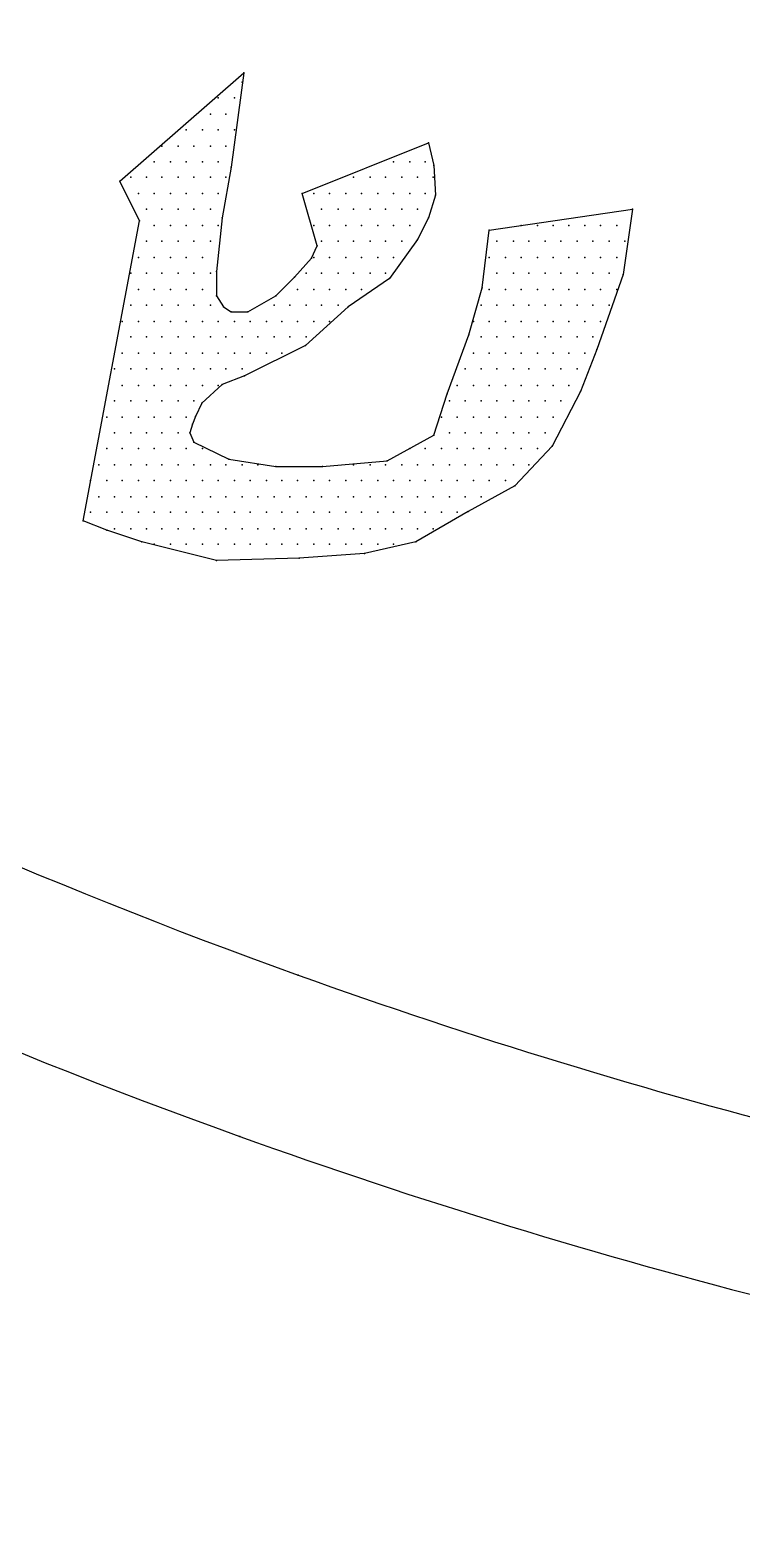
# Model space of a CAD drawing. Extents: x 204392 to 206166, y 706239 to 707835.
# Drawn here: x 204710.8 to 204720.45, y 707696.39 to 707716.73 of the extents above; entities that cross this region are included whole.
import ezdxf

# ---------------------------------------------------------------- set-up
doc = ezdxf.new("R2010")
doc.units = 0
doc.header["$LTSCALE"] = 7
doc.header["$MEASUREMENT"] = 0
doc.layers.add('FNCP001', color=2, linetype='Continuous')
doc.layers.add('KOTERET', color=1, linetype='Continuous')

# ---------------------------------------------------------------- blocks, each defined once
blk = doc.blocks.new('elips')
at = {"layer": 'KOTERET', "color": 1, "linetype": 'Continuous'}
for points in [[(183499.183, 676929.419, 0.06433), (183486.442, 676932.934, 0.055067), (183475.12, 676933.272, 0.081051), (183461.745, 676930.522, 0.05642), (183453.274, 676926.141, 0.170965), (183446.76, 676918.546, 0.076819), (183445.768, 676914.054, 0.118306), (183447.357, 676907.208, 0.129737), (183452.434, 676901.439, 0.070189), (183462.373, 676896.203, 0.047922), (183469.826, 676894.308, 0.049022), (183480.493, 676893.543, 0.072792), (183496.095, 676896.245, 0.1248), (183506.346, 676901.851, 0.103709), (183511.977, 676909.816, 0.036886), (183512.389, 676911.563, 0.106536), (183512.104, 676916.688, 0.106243), (183507.037, 676924.426, 0.106919), (183499.183, 676929.419)], [(183470.016, 676895.454, 0.049045), (183480.462, 676894.704, 0.072972), (183495.768, 676897.364, 0.125195), (183505.554, 676902.701, 0.103069), (183510.89, 676910.222, 0.035565), (183511.244, 676911.747, 0.105225), (183511.001, 676916.329, 0.105504), (183506.224, 676923.602, 0.107235), (183498.761, 676928.342, 0.064474), (183486.278, 676931.783, 0.055181), (183475.189, 676932.116, 0.081162), (183462.162, 676929.44, 0.05669), (183453.886, 676925.154, 0.171614), (183447.842, 676918.129, 0.076301), (183446.929, 676914.012, 0.117637), (183448.397, 676907.731, 0.130118), (183453.1, 676902.394, 0.070334), (183462.769, 676897.296, 0.047983), (183470.016, 676895.454)]]:
    blk.add_lwpolyline(points, format="xyb", dxfattribs=at)
at = {"layer": 'KOTERET', "color": 2, "linetype": 'Continuous'}
for points in [[(183461.56, 676902.674), (183462.4, 676903.408)], [(183462.4, 676903.408), (183462.315, 676902.769)], [(183462.389, 676903.345), (183462.389, 676903.345)], [(183462.225, 676903.239), (183462.225, 676903.239)], [(183462.336, 676903.239), (183462.336, 676903.239)], [(183462.173, 676903.128), (183462.173, 676903.128)], [(183462.278, 676903.128), (183462.278, 676903.128)], [(183462.009, 676903.023), (183462.009, 676903.023)], [(183462.12, 676903.023), (183462.12, 676903.023)], [(183462.225, 676903.023), (183462.225, 676903.023)], [(183462.336, 676903.023), (183462.336, 676903.023)], [(183461.845, 676902.912), (183461.845, 676902.912)], [(183461.956, 676902.912), (183461.956, 676902.912)], [(183462.062, 676902.912), (183462.062, 676902.912)], [(183462.173, 676902.912), (183462.173, 676902.912)], [(183462.278, 676902.912), (183462.278, 676902.912)], [(183462.795, 676902.59), (183463.651, 676902.933)], [(183463.651, 676902.933), (183463.688, 676902.78)], [(183461.793, 676902.806), (183461.793, 676902.806)], [(183461.903, 676902.806), (183461.903, 676902.806)], [(183462.009, 676902.806), (183462.009, 676902.806)], [(183462.12, 676902.806), (183462.12, 676902.806)], [(183462.225, 676902.806), (183462.225, 676902.806)], [(183463.413, 676902.806), (183463.413, 676902.806)], [(183463.524, 676902.806), (183463.524, 676902.806)], [(183463.629, 676902.806), (183463.629, 676902.806)], [(183461.634, 676902.701), (183461.634, 676902.701)], [(183461.74, 676902.701), (183461.74, 676902.701)], [(183461.845, 676902.701), (183461.845, 676902.701)], [(183461.956, 676902.701), (183461.956, 676902.701)], [(183462.062, 676902.701), (183462.062, 676902.701)], [(183462.173, 676902.701), (183462.173, 676902.701)], [(183462.315, 676902.769), (183462.252, 676902.426)], [(183462.278, 676902.701), (183462.278, 676902.701)], [(183463.144, 676902.701), (183463.144, 676902.701)], [(183463.255, 676902.701), (183463.255, 676902.701)], [(183463.36, 676902.701), (183463.36, 676902.701)], [(183463.471, 676902.701), (183463.471, 676902.701)], [(183463.577, 676902.701), (183463.577, 676902.701)], [(183463.682, 676902.701), (183463.682, 676902.701)], [(183463.688, 676902.78), (183463.698, 676902.579)], [(183461.692, 676902.405), (183461.56, 676902.674)], [(183461.687, 676902.59), (183461.687, 676902.59)], [(183461.793, 676902.59), (183461.793, 676902.59)], [(183461.903, 676902.59), (183461.903, 676902.59)], [(183462.009, 676902.59), (183462.009, 676902.59)], [(183462.12, 676902.59), (183462.12, 676902.59)], [(183462.225, 676902.59), (183462.225, 676902.59)], [(183462.896, 676902.236), (183462.795, 676902.59)], [(183462.875, 676902.59), (183462.875, 676902.59)], [(183462.98, 676902.59), (183462.98, 676902.59)], [(183463.091, 676902.59), (183463.091, 676902.59)], [(183463.197, 676902.59), (183463.197, 676902.59)], [(183463.307, 676902.59), (183463.307, 676902.59)], [(183463.413, 676902.59), (183463.413, 676902.59)], [(183463.524, 676902.59), (183463.524, 676902.59)], [(183463.629, 676902.59), (183463.629, 676902.59)], [(183461.74, 676902.484), (183461.74, 676902.484)], [(183461.845, 676902.484), (183461.845, 676902.484)], [(183461.956, 676902.484), (183461.956, 676902.484)], [(183462.062, 676902.484), (183462.062, 676902.484)], [(183462.173, 676902.484), (183462.173, 676902.484)], [(183462.927, 676902.484), (183462.927, 676902.484)], [(183463.038, 676902.484), (183463.038, 676902.484)], [(183463.144, 676902.484), (183463.144, 676902.484)], [(183463.255, 676902.484), (183463.255, 676902.484)], [(183463.36, 676902.484), (183463.36, 676902.484)], [(183463.471, 676902.484), (183463.471, 676902.484)], [(183463.577, 676902.484), (183463.577, 676902.484)], [(183463.698, 676902.579), (183463.651, 676902.426)], [(183464.062, 676902.342), (183465.033, 676902.484)], [(183465.033, 676902.484), (183464.97, 676902.041)], [(183461.312, 676900.373), (183461.692, 676902.405)], [(183462.252, 676902.426), (183462.215, 676902.062)], [(183463.651, 676902.426), (183463.577, 676902.278)], [(183461.793, 676902.373), (183461.793, 676902.373)], [(183461.903, 676902.373), (183461.903, 676902.373)], [(183462.009, 676902.373), (183462.009, 676902.373)], [(183462.12, 676902.373), (183462.12, 676902.373)], [(183462.225, 676902.373), (183462.225, 676902.373)], [(183462.875, 676902.373), (183462.875, 676902.373)], [(183462.98, 676902.373), (183462.98, 676902.373)], [(183463.091, 676902.373), (183463.091, 676902.373)], [(183463.197, 676902.373), (183463.197, 676902.373)], [(183463.307, 676902.373), (183463.307, 676902.373)], [(183463.577, 676902.278), (183463.387, 676902.014)], [(183463.413, 676902.373), (183463.413, 676902.373)], [(183463.524, 676902.373), (183463.524, 676902.373)], [(183464.015, 676901.951), (183464.062, 676902.342)], [(183464.279, 676902.373), (183464.279, 676902.373)], [(183464.39, 676902.373), (183464.39, 676902.373)], [(183464.495, 676902.373), (183464.495, 676902.373)], [(183464.601, 676902.373), (183464.601, 676902.373)], [(183464.711, 676902.373), (183464.711, 676902.373)], [(183464.817, 676902.373), (183464.817, 676902.373)], [(183464.928, 676902.373), (183464.928, 676902.373)], [(183461.74, 676902.268), (183461.74, 676902.268)], [(183461.845, 676902.268), (183461.845, 676902.268)], [(183461.956, 676902.268), (183461.956, 676902.268)], [(183462.062, 676902.268), (183462.062, 676902.268)], [(183462.173, 676902.268), (183462.173, 676902.268)], [(183462.859, 676902.152), (183462.896, 676902.236)], [(183462.927, 676902.268), (183462.927, 676902.268)], [(183463.038, 676902.268), (183463.038, 676902.268)], [(183463.144, 676902.268), (183463.144, 676902.268)], [(183463.255, 676902.268), (183463.255, 676902.268)], [(183463.36, 676902.268), (183463.36, 676902.268)], [(183463.471, 676902.268), (183463.471, 676902.268)], [(183464.115, 676902.268), (183464.115, 676902.268)], [(183464.226, 676902.268), (183464.226, 676902.268)], [(183464.331, 676902.268), (183464.331, 676902.268)], [(183464.442, 676902.268), (183464.442, 676902.268)], [(183464.548, 676902.268), (183464.548, 676902.268)], [(183464.659, 676902.268), (183464.659, 676902.268)], [(183464.764, 676902.268), (183464.764, 676902.268)], [(183464.875, 676902.268), (183464.875, 676902.268)], [(183464.981, 676902.268), (183464.981, 676902.268)], [(183461.687, 676902.157), (183461.687, 676902.157)], [(183461.793, 676902.157), (183461.793, 676902.157)], [(183461.903, 676902.157), (183461.903, 676902.157)], [(183462.009, 676902.157), (183462.009, 676902.157)], [(183462.12, 676902.157), (183462.12, 676902.157)], [(183462.743, 676902.025), (183462.859, 676902.152)], [(183462.875, 676902.157), (183462.875, 676902.157)], [(183462.98, 676902.157), (183462.98, 676902.157)], [(183463.091, 676902.157), (183463.091, 676902.157)], [(183463.197, 676902.157), (183463.197, 676902.157)], [(183463.307, 676902.157), (183463.307, 676902.157)], [(183463.413, 676902.157), (183463.413, 676902.157)], [(183464.062, 676902.157), (183464.062, 676902.157)], [(183464.173, 676902.157), (183464.173, 676902.157)], [(183464.279, 676902.157), (183464.279, 676902.157)], [(183464.39, 676902.157), (183464.39, 676902.157)], [(183464.495, 676902.157), (183464.495, 676902.157)], [(183464.601, 676902.157), (183464.601, 676902.157)], [(183464.711, 676902.157), (183464.711, 676902.157)], [(183464.817, 676902.157), (183464.817, 676902.157)], [(183464.928, 676902.157), (183464.928, 676902.157)], [(183461.634, 676902.051), (183461.634, 676902.051)], [(183461.74, 676902.051), (183461.74, 676902.051)], [(183461.845, 676902.051), (183461.845, 676902.051)], [(183461.956, 676902.051), (183461.956, 676902.051)], [(183462.062, 676902.051), (183462.062, 676902.051)], [(183462.173, 676902.051), (183462.173, 676902.051)], [(183462.215, 676902.062), (183462.215, 676901.898)], [(183462.616, 676901.898), (183462.743, 676902.025)], [(183462.822, 676902.051), (183462.822, 676902.051)], [(183462.927, 676902.051), (183462.927, 676902.051)], [(183463.038, 676902.051), (183463.038, 676902.051)], [(183463.387, 676902.014), (183463.107, 676901.824)], [(183463.144, 676902.051), (183463.144, 676902.051)], [(183463.255, 676902.051), (183463.255, 676902.051)], [(183463.36, 676902.051), (183463.36, 676902.051)], [(183464.115, 676902.051), (183464.115, 676902.051)], [(183464.226, 676902.051), (183464.226, 676902.051)], [(183464.331, 676902.051), (183464.331, 676902.051)], [(183464.442, 676902.051), (183464.442, 676902.051)], [(183464.548, 676902.051), (183464.548, 676902.051)], [(183464.659, 676902.051), (183464.659, 676902.051)], [(183464.764, 676902.051), (183464.764, 676902.051)], [(183464.97, 676902.041), (183464.791, 676901.534)], [(183464.875, 676902.051), (183464.875, 676902.051)], [(183461.687, 676901.941), (183461.687, 676901.941)], [(183461.793, 676901.941), (183461.793, 676901.941)], [(183461.903, 676901.941), (183461.903, 676901.941)], [(183462.009, 676901.941), (183462.009, 676901.941)], [(183462.12, 676901.941), (183462.12, 676901.941)], [(183462.215, 676901.898), (183462.262, 676901.824)], [(183462.426, 676901.788), (183462.616, 676901.898)], [(183462.764, 676901.941), (183462.764, 676901.941)], [(183462.875, 676901.941), (183462.875, 676901.941)], [(183462.98, 676901.941), (183462.98, 676901.941)], [(183463.091, 676901.941), (183463.091, 676901.941)], [(183463.197, 676901.941), (183463.197, 676901.941)], [(183463.925, 676901.634), (183464.015, 676901.951)], [(183464.062, 676901.941), (183464.062, 676901.941)], [(183464.173, 676901.941), (183464.173, 676901.941)], [(183464.279, 676901.941), (183464.279, 676901.941)], [(183464.39, 676901.941), (183464.39, 676901.941)], [(183464.495, 676901.941), (183464.495, 676901.941)], [(183464.601, 676901.941), (183464.601, 676901.941)], [(183464.711, 676901.941), (183464.711, 676901.941)], [(183464.817, 676901.941), (183464.817, 676901.941)], [(183464.928, 676901.941), (183464.928, 676901.941)], [(183461.634, 676901.835), (183461.634, 676901.835)], [(183461.74, 676901.835), (183461.74, 676901.835)], [(183461.845, 676901.835), (183461.845, 676901.835)], [(183461.956, 676901.835), (183461.956, 676901.835)], [(183462.062, 676901.835), (183462.062, 676901.835)], [(183462.173, 676901.835), (183462.173, 676901.835)], [(183462.262, 676901.824), (183462.315, 676901.788)], [(183462.315, 676901.788), (183462.426, 676901.788)], [(183462.605, 676901.835), (183462.605, 676901.835)], [(183462.711, 676901.835), (183462.711, 676901.835)], [(183463.107, 676901.824), (183462.817, 676901.561)], [(183462.822, 676901.835), (183462.822, 676901.835)], [(183462.927, 676901.835), (183462.927, 676901.835)], [(183463.038, 676901.835), (183463.038, 676901.835)], [(183464.009, 676901.835), (183464.009, 676901.835)], [(183464.115, 676901.835), (183464.115, 676901.835)], [(183464.226, 676901.835), (183464.226, 676901.835)], [(183464.331, 676901.835), (183464.331, 676901.835)], [(183464.442, 676901.835), (183464.442, 676901.835)], [(183464.548, 676901.835), (183464.548, 676901.835)], [(183464.659, 676901.835), (183464.659, 676901.835)], [(183464.764, 676901.835), (183464.764, 676901.835)], [(183464.875, 676901.835), (183464.875, 676901.835)], [(183461.576, 676901.724), (183461.576, 676901.724)], [(183461.687, 676901.724), (183461.687, 676901.724)], [(183461.793, 676901.724), (183461.793, 676901.724)], [(183461.903, 676901.724), (183461.903, 676901.724)], [(183462.009, 676901.724), (183462.009, 676901.724)], [(183462.12, 676901.724), (183462.12, 676901.724)], [(183462.225, 676901.724), (183462.225, 676901.724)], [(183462.336, 676901.724), (183462.336, 676901.724)], [(183462.442, 676901.724), (183462.442, 676901.724)], [(183462.553, 676901.724), (183462.553, 676901.724)], [(183462.658, 676901.724), (183462.658, 676901.724)], [(183462.764, 676901.724), (183462.764, 676901.724)], [(183462.875, 676901.724), (183462.875, 676901.724)], [(183462.98, 676901.724), (183462.98, 676901.724)], [(183463.957, 676901.724), (183463.957, 676901.724)], [(183464.062, 676901.724), (183464.062, 676901.724)], [(183464.173, 676901.724), (183464.173, 676901.724)], [(183464.279, 676901.724), (183464.279, 676901.724)], [(183464.39, 676901.724), (183464.39, 676901.724)], [(183464.495, 676901.724), (183464.495, 676901.724)], [(183464.601, 676901.724), (183464.601, 676901.724)], [(183464.711, 676901.724), (183464.711, 676901.724)], [(183464.817, 676901.724), (183464.817, 676901.724)], [(183461.634, 676901.619), (183461.634, 676901.619)], [(183461.74, 676901.619), (183461.74, 676901.619)], [(183461.845, 676901.619), (183461.845, 676901.619)], [(183461.956, 676901.619), (183461.956, 676901.619)], [(183462.062, 676901.619), (183462.062, 676901.619)], [(183462.173, 676901.619), (183462.173, 676901.619)], [(183462.278, 676901.619), (183462.278, 676901.619)], [(183462.389, 676901.619), (183462.389, 676901.619)], [(183462.495, 676901.619), (183462.495, 676901.619)], [(183462.605, 676901.619), (183462.605, 676901.619)], [(183462.711, 676901.619), (183462.711, 676901.619)], [(183462.822, 676901.619), (183462.822, 676901.619)], [(183463.777, 676901.233), (183463.925, 676901.634)], [(183464.009, 676901.619), (183464.009, 676901.619)], [(183464.115, 676901.619), (183464.115, 676901.619)], [(183464.226, 676901.619), (183464.226, 676901.619)], [(183464.331, 676901.619), (183464.331, 676901.619)], [(183464.442, 676901.619), (183464.442, 676901.619)], [(183464.548, 676901.619), (183464.548, 676901.619)], [(183464.659, 676901.619), (183464.659, 676901.619)], [(183464.764, 676901.619), (183464.764, 676901.619)], [(183461.576, 676901.508), (183461.576, 676901.508)], [(183461.687, 676901.508), (183461.687, 676901.508)], [(183461.793, 676901.508), (183461.793, 676901.508)], [(183461.903, 676901.508), (183461.903, 676901.508)], [(183462.009, 676901.508), (183462.009, 676901.508)], [(183462.12, 676901.508), (183462.12, 676901.508)], [(183462.225, 676901.508), (183462.225, 676901.508)], [(183462.336, 676901.508), (183462.336, 676901.508)], [(183462.817, 676901.561), (183462.405, 676901.355)], [(183462.442, 676901.508), (183462.442, 676901.508)], [(183462.553, 676901.508), (183462.553, 676901.508)], [(183462.658, 676901.508), (183462.658, 676901.508)], [(183463.957, 676901.508), (183463.957, 676901.508)], [(183464.062, 676901.508), (183464.062, 676901.508)], [(183464.173, 676901.508), (183464.173, 676901.508)], [(183464.279, 676901.508), (183464.279, 676901.508)], [(183464.39, 676901.508), (183464.39, 676901.508)], [(183464.495, 676901.508), (183464.495, 676901.508)], [(183464.601, 676901.508), (183464.601, 676901.508)], [(183464.791, 676901.534), (183464.68, 676901.249)], [(183464.711, 676901.508), (183464.711, 676901.508)], [(183461.523, 676901.402), (183461.523, 676901.402)], [(183461.634, 676901.402), (183461.634, 676901.402)], [(183461.74, 676901.402), (183461.74, 676901.402)], [(183461.845, 676901.402), (183461.845, 676901.402)], [(183461.956, 676901.402), (183461.956, 676901.402)], [(183462.062, 676901.402), (183462.062, 676901.402)], [(183462.173, 676901.402), (183462.173, 676901.402)], [(183462.278, 676901.402), (183462.278, 676901.402)], [(183462.389, 676901.402), (183462.389, 676901.402)], [(183463.899, 676901.402), (183463.899, 676901.402)], [(183464.009, 676901.402), (183464.009, 676901.402)], [(183464.115, 676901.402), (183464.115, 676901.402)], [(183464.226, 676901.402), (183464.226, 676901.402)], [(183464.331, 676901.402), (183464.331, 676901.402)], [(183464.442, 676901.402), (183464.442, 676901.402)], [(183464.548, 676901.402), (183464.548, 676901.402)], [(183464.659, 676901.402), (183464.659, 676901.402)], [(183461.576, 676901.291), (183461.576, 676901.291)], [(183461.687, 676901.291), (183461.687, 676901.291)], [(183461.793, 676901.291), (183461.793, 676901.291)], [(183461.903, 676901.291), (183461.903, 676901.291)], [(183462.009, 676901.291), (183462.009, 676901.291)], [(183462.252, 676901.297), (183462.115, 676901.17)], [(183462.12, 676901.291), (183462.12, 676901.291)], [(183462.225, 676901.291), (183462.225, 676901.291)], [(183462.405, 676901.355), (183462.252, 676901.297)], [(183463.846, 676901.291), (183463.846, 676901.291)], [(183463.957, 676901.291), (183463.957, 676901.291)], [(183464.062, 676901.291), (183464.062, 676901.291)], [(183464.173, 676901.291), (183464.173, 676901.291)], [(183464.279, 676901.291), (183464.279, 676901.291)], [(183464.39, 676901.291), (183464.39, 676901.291)], [(183464.495, 676901.291), (183464.495, 676901.291)], [(183464.601, 676901.291), (183464.601, 676901.291)], [(183461.523, 676901.186), (183461.523, 676901.186)], [(183461.634, 676901.186), (183461.634, 676901.186)], [(183461.74, 676901.186), (183461.74, 676901.186)], [(183461.845, 676901.186), (183461.845, 676901.186)], [(183461.956, 676901.186), (183461.956, 676901.186)], [(183462.062, 676901.186), (183462.062, 676901.186)], [(183462.115, 676901.17), (183462.072, 676901.08)], [(183463.688, 676900.954), (183463.777, 676901.233)], [(183463.793, 676901.186), (183463.793, 676901.186)], [(183463.899, 676901.186), (183463.899, 676901.186)], [(183464.009, 676901.186), (183464.009, 676901.186)], [(183464.115, 676901.186), (183464.115, 676901.186)], [(183464.226, 676901.186), (183464.226, 676901.186)], [(183464.331, 676901.186), (183464.331, 676901.186)], [(183464.442, 676901.186), (183464.442, 676901.186)], [(183464.68, 676901.249), (183464.49, 676900.88)], [(183464.548, 676901.186), (183464.548, 676901.186)], [(183461.471, 676901.075), (183461.471, 676901.075)], [(183461.576, 676901.075), (183461.576, 676901.075)], [(183461.687, 676901.075), (183461.687, 676901.075)], [(183461.793, 676901.075), (183461.793, 676901.075)], [(183461.903, 676901.075), (183461.903, 676901.075)], [(183462.009, 676901.075), (183462.009, 676901.075)], [(183462.072, 676901.08), (183462.051, 676901.027)], [(183463.74, 676901.075), (183463.74, 676901.075)], [(183463.846, 676901.075), (183463.846, 676901.075)], [(183463.957, 676901.075), (183463.957, 676901.075)], [(183464.062, 676901.075), (183464.062, 676901.075)], [(183464.173, 676901.075), (183464.173, 676901.075)], [(183464.279, 676901.075), (183464.279, 676901.075)], [(183464.39, 676901.075), (183464.39, 676901.075)], [(183464.495, 676901.075), (183464.495, 676901.075)], [(183461.523, 676900.969), (183461.523, 676900.969)], [(183461.634, 676900.969), (183461.634, 676900.969)], [(183461.74, 676900.969), (183461.74, 676900.969)], [(183461.845, 676900.969), (183461.845, 676900.969)], [(183461.956, 676900.969), (183461.956, 676900.969)], [(183462.051, 676901.027), (183462.035, 676900.969)], [(183462.035, 676900.969), (183462.062, 676900.906)], [(183463.793, 676900.969), (183463.793, 676900.969)], [(183463.899, 676900.969), (183463.899, 676900.969)], [(183464.009, 676900.969), (183464.009, 676900.969)], [(183464.115, 676900.969), (183464.115, 676900.969)], [(183464.226, 676900.969), (183464.226, 676900.969)], [(183464.331, 676900.969), (183464.331, 676900.969)], [(183464.442, 676900.969), (183464.442, 676900.969)], [(183461.471, 676900.864), (183461.471, 676900.864)], [(183461.576, 676900.864), (183461.576, 676900.864)], [(183461.687, 676900.864), (183461.687, 676900.864)], [(183461.793, 676900.864), (183461.793, 676900.864)], [(183461.903, 676900.864), (183461.903, 676900.864)], [(183462.009, 676900.864), (183462.009, 676900.864)], [(183462.062, 676900.906), (183462.299, 676900.79)], [(183462.12, 676900.864), (183462.12, 676900.864)], [(183463.371, 676900.779), (183463.688, 676900.954)], [(183463.524, 676900.864), (183463.524, 676900.864)], [(183463.629, 676900.864), (183463.629, 676900.864)], [(183463.74, 676900.864), (183463.74, 676900.864)], [(183463.846, 676900.864), (183463.846, 676900.864)], [(183463.957, 676900.864), (183463.957, 676900.864)], [(183464.062, 676900.864), (183464.062, 676900.864)], [(183464.173, 676900.864), (183464.173, 676900.864)], [(183464.49, 676900.88), (183464.236, 676900.61)], [(183464.279, 676900.864), (183464.279, 676900.864)], [(183464.39, 676900.864), (183464.39, 676900.864)], [(183461.418, 676900.753), (183461.418, 676900.753)], [(183461.523, 676900.753), (183461.523, 676900.753)], [(183461.634, 676900.753), (183461.634, 676900.753)], [(183461.74, 676900.753), (183461.74, 676900.753)], [(183461.845, 676900.753), (183461.845, 676900.753)], [(183461.956, 676900.753), (183461.956, 676900.753)], [(183462.062, 676900.753), (183462.062, 676900.753)], [(183462.173, 676900.753), (183462.173, 676900.753)], [(183462.278, 676900.753), (183462.278, 676900.753)], [(183462.299, 676900.79), (183462.616, 676900.742)], [(183462.389, 676900.753), (183462.389, 676900.753)], [(183462.495, 676900.753), (183462.495, 676900.753)], [(183462.933, 676900.742), (183463.371, 676900.779)], [(183463.144, 676900.753), (183463.144, 676900.753)], [(183463.255, 676900.753), (183463.255, 676900.753)], [(183463.36, 676900.753), (183463.36, 676900.753)], [(183463.471, 676900.753), (183463.471, 676900.753)], [(183463.577, 676900.753), (183463.577, 676900.753)], [(183463.682, 676900.753), (183463.682, 676900.753)], [(183463.793, 676900.753), (183463.793, 676900.753)], [(183463.899, 676900.753), (183463.899, 676900.753)], [(183464.009, 676900.753), (183464.009, 676900.753)], [(183464.115, 676900.753), (183464.115, 676900.753)], [(183464.226, 676900.753), (183464.226, 676900.753)], [(183464.331, 676900.753), (183464.331, 676900.753)], [(183462.616, 676900.742), (183462.933, 676900.742)], [(183461.36, 676900.647), (183461.36, 676900.647)], [(183461.471, 676900.647), (183461.471, 676900.647)], [(183461.576, 676900.647), (183461.576, 676900.647)], [(183461.687, 676900.647), (183461.687, 676900.647)], [(183461.793, 676900.647), (183461.793, 676900.647)], [(183461.903, 676900.647), (183461.903, 676900.647)], [(183462.009, 676900.647), (183462.009, 676900.647)], [(183462.12, 676900.647), (183462.12, 676900.647)], [(183462.225, 676900.647), (183462.225, 676900.647)], [(183462.336, 676900.647), (183462.336, 676900.647)], [(183462.442, 676900.647), (183462.442, 676900.647)], [(183462.553, 676900.647), (183462.553, 676900.647)], [(183462.658, 676900.647), (183462.658, 676900.647)], [(183462.764, 676900.647), (183462.764, 676900.647)], [(183462.875, 676900.647), (183462.875, 676900.647)], [(183462.98, 676900.647), (183462.98, 676900.647)], [(183463.091, 676900.647), (183463.091, 676900.647)], [(183463.197, 676900.647), (183463.197, 676900.647)], [(183463.307, 676900.647), (183463.307, 676900.647)], [(183463.413, 676900.647), (183463.413, 676900.647)], [(183463.524, 676900.647), (183463.524, 676900.647)], [(183463.629, 676900.647), (183463.629, 676900.647)], [(183463.74, 676900.647), (183463.74, 676900.647)], [(183463.846, 676900.647), (183463.846, 676900.647)], [(183464.236, 676900.61), (183463.92, 676900.436)], [(183463.957, 676900.647), (183463.957, 676900.647)], [(183464.062, 676900.647), (183464.062, 676900.647)], [(183464.173, 676900.647), (183464.173, 676900.647)], [(183461.418, 676900.537), (183461.418, 676900.537)], [(183461.523, 676900.537), (183461.523, 676900.537)], [(183461.634, 676900.537), (183461.634, 676900.537)], [(183461.74, 676900.537), (183461.74, 676900.537)], [(183461.845, 676900.537), (183461.845, 676900.537)], [(183461.956, 676900.537), (183461.956, 676900.537)], [(183462.062, 676900.537), (183462.062, 676900.537)], [(183462.173, 676900.537), (183462.173, 676900.537)], [(183462.278, 676900.537), (183462.278, 676900.537)], [(183462.389, 676900.537), (183462.389, 676900.537)], [(183462.495, 676900.537), (183462.495, 676900.537)], [(183462.605, 676900.537), (183462.605, 676900.537)], [(183462.711, 676900.537), (183462.711, 676900.537)], [(183462.822, 676900.537), (183462.822, 676900.537)], [(183462.927, 676900.537), (183462.927, 676900.537)], [(183463.038, 676900.537), (183463.038, 676900.537)], [(183463.144, 676900.537), (183463.144, 676900.537)], [(183463.255, 676900.537), (183463.255, 676900.537)], [(183463.36, 676900.537), (183463.36, 676900.537)], [(183463.471, 676900.537), (183463.471, 676900.537)], [(183463.577, 676900.537), (183463.577, 676900.537)], [(183463.682, 676900.537), (183463.682, 676900.537)], [(183463.793, 676900.537), (183463.793, 676900.537)], [(183463.899, 676900.537), (183463.899, 676900.537)], [(183464.009, 676900.537), (183464.009, 676900.537)], [(183461.471, 676900.31), (183461.312, 676900.373)], [(183461.36, 676900.431), (183461.36, 676900.431)], [(183461.471, 676900.431), (183461.471, 676900.431)], [(183461.576, 676900.431), (183461.576, 676900.431)], [(183461.687, 676900.431), (183461.687, 676900.431)], [(183461.793, 676900.431), (183461.793, 676900.431)], [(183461.903, 676900.431), (183461.903, 676900.431)], [(183462.009, 676900.431), (183462.009, 676900.431)], [(183462.12, 676900.431), (183462.12, 676900.431)], [(183462.225, 676900.431), (183462.225, 676900.431)], [(183462.336, 676900.431), (183462.336, 676900.431)], [(183462.442, 676900.431), (183462.442, 676900.431)], [(183462.553, 676900.431), (183462.553, 676900.431)], [(183462.658, 676900.431), (183462.658, 676900.431)], [(183462.764, 676900.431), (183462.764, 676900.431)], [(183462.875, 676900.431), (183462.875, 676900.431)], [(183462.98, 676900.431), (183462.98, 676900.431)], [(183463.091, 676900.431), (183463.091, 676900.431)], [(183463.197, 676900.431), (183463.197, 676900.431)], [(183463.307, 676900.431), (183463.307, 676900.431)], [(183463.413, 676900.431), (183463.413, 676900.431)], [(183463.524, 676900.431), (183463.524, 676900.431)], [(183463.92, 676900.436), (183463.566, 676900.23)], [(183463.629, 676900.431), (183463.629, 676900.431)], [(183463.74, 676900.431), (183463.74, 676900.431)], [(183463.846, 676900.431), (183463.846, 676900.431)], [(183461.708, 676900.23), (183461.471, 676900.31)], [(183461.523, 676900.32), (183461.523, 676900.32)], [(183461.634, 676900.32), (183461.634, 676900.32)], [(183461.74, 676900.32), (183461.74, 676900.32)], [(183461.845, 676900.32), (183461.845, 676900.32)], [(183461.956, 676900.32), (183461.956, 676900.32)], [(183462.062, 676900.32), (183462.062, 676900.32)], [(183462.173, 676900.32), (183462.173, 676900.32)], [(183462.278, 676900.32), (183462.278, 676900.32)], [(183462.389, 676900.32), (183462.389, 676900.32)], [(183462.495, 676900.32), (183462.495, 676900.32)], [(183462.605, 676900.32), (183462.605, 676900.32)], [(183462.711, 676900.32), (183462.711, 676900.32)], [(183462.822, 676900.32), (183462.822, 676900.32)], [(183462.927, 676900.32), (183462.927, 676900.32)], [(183463.038, 676900.32), (183463.038, 676900.32)], [(183463.144, 676900.32), (183463.144, 676900.32)], [(183463.255, 676900.32), (183463.255, 676900.32)], [(183463.36, 676900.32), (183463.36, 676900.32)], [(183463.471, 676900.32), (183463.471, 676900.32)], [(183463.577, 676900.32), (183463.577, 676900.32)], [(183463.682, 676900.32), (183463.682, 676900.32)], [(183462.215, 676900.104), (183461.708, 676900.23)], [(183461.793, 676900.215), (183461.793, 676900.215)], [(183461.903, 676900.215), (183461.903, 676900.215)], [(183462.009, 676900.215), (183462.009, 676900.215)], [(183462.12, 676900.215), (183462.12, 676900.215)], [(183462.225, 676900.215), (183462.225, 676900.215)], [(183462.336, 676900.215), (183462.336, 676900.215)], [(183462.442, 676900.215), (183462.442, 676900.215)], [(183462.553, 676900.215), (183462.553, 676900.215)], [(183462.658, 676900.215), (183462.658, 676900.215)], [(183462.764, 676900.215), (183462.764, 676900.215)], [(183463.218, 676900.151), (183462.774, 676900.12)], [(183462.875, 676900.215), (183462.875, 676900.215)], [(183462.98, 676900.215), (183462.98, 676900.215)], [(183463.091, 676900.215), (183463.091, 676900.215)], [(183463.197, 676900.215), (183463.197, 676900.215)], [(183463.566, 676900.23), (183463.218, 676900.151)], [(183463.307, 676900.215), (183463.307, 676900.215)], [(183463.413, 676900.215), (183463.413, 676900.215)], [(183462.774, 676900.12), (183462.215, 676900.104)]]:
    blk.add_lwpolyline(points, dxfattribs=at)
at = {"layer": 'KOTERET', "color": 1}
for p in [(183462.4, 676903.408), (183462.4, 676903.408), (183462.389, 676903.345), (183462.389, 676903.345), (183462.225, 676903.239), (183462.225, 676903.239), (183462.336, 676903.239), (183462.336, 676903.239), (183462.173, 676903.128), (183462.173, 676903.128), (183462.278, 676903.128), (183462.278, 676903.128), (183462.009, 676903.023), (183462.009, 676903.023), (183462.12, 676903.023), (183462.12, 676903.023), (183462.225, 676903.023), (183462.225, 676903.023), (183462.336, 676903.023), (183462.336, 676903.023), (183461.845, 676902.912), (183461.845, 676902.912), (183461.956, 676902.912), (183461.956, 676902.912), (183462.062, 676902.912), (183462.062, 676902.912), (183462.173, 676902.912), (183462.173, 676902.912), (183462.278, 676902.912), (183462.278, 676902.912), (183463.651, 676902.933), (183463.651, 676902.933), (183461.793, 676902.806), (183461.793, 676902.806), (183461.903, 676902.806), (183461.903, 676902.806), (183462.009, 676902.806), (183462.009, 676902.806), (183462.12, 676902.806), (183462.12, 676902.806), (183462.225, 676902.806), (183462.225, 676902.806), (183463.413, 676902.806), (183463.413, 676902.806), (183463.524, 676902.806), (183463.524, 676902.806), (183463.629, 676902.806), (183463.629, 676902.806), (183461.634, 676902.701), (183461.634, 676902.701), (183461.74, 676902.701), (183461.74, 676902.701), (183461.845, 676902.701), (183461.845, 676902.701), (183461.956, 676902.701), (183461.956, 676902.701), (183462.062, 676902.701), (183462.062, 676902.701), (183462.173, 676902.701), (183462.173, 676902.701), (183462.278, 676902.701), (183462.278, 676902.701), (183462.315, 676902.769), (183462.315, 676902.769), (183463.144, 676902.701), (183463.144, 676902.701), (183463.255, 676902.701), (183463.255, 676902.701), (183463.36, 676902.701), (183463.36, 676902.701), (183463.471, 676902.701), (183463.471, 676902.701), (183463.577, 676902.701), (183463.577, 676902.701), (183463.682, 676902.701), (183463.682, 676902.701), (183463.688, 676902.78), (183463.688, 676902.78), (183461.56, 676902.674), (183461.56, 676902.674), (183461.687, 676902.59), (183461.687, 676902.59), (183461.793, 676902.59), (183461.793, 676902.59), (183461.903, 676902.59), (183461.903, 676902.59), (183462.009, 676902.59), (183462.009, 676902.59), (183462.12, 676902.59), (183462.12, 676902.59), (183462.225, 676902.59), (183462.225, 676902.59), (183462.795, 676902.59), (183462.795, 676902.59), (183462.875, 676902.59), (183462.875, 676902.59), (183462.98, 676902.59), (183462.98, 676902.59), (183463.091, 676902.59), (183463.091, 676902.59), (183463.197, 676902.59), (183463.197, 676902.59), (183463.307, 676902.59), (183463.307, 676902.59), (183463.413, 676902.59), (183463.413, 676902.59), (183463.524, 676902.59), (183463.524, 676902.59), (183463.629, 676902.59), (183463.629, 676902.59), (183461.74, 676902.484), (183461.74, 676902.484), (183461.845, 676902.484), (183461.845, 676902.484), (183461.956, 676902.484), (183461.956, 676902.484), (183462.062, 676902.484), (183462.062, 676902.484), (183462.173, 676902.484), (183462.173, 676902.484), (183462.927, 676902.484), (183462.927, 676902.484), (183463.038, 676902.484), (183463.038, 676902.484), (183463.144, 676902.484), (183463.144, 676902.484), (183463.255, 676902.484), (183463.255, 676902.484), (183463.36, 676902.484), (183463.36, 676902.484), (183463.471, 676902.484), (183463.471, 676902.484), (183463.577, 676902.484), (183463.577, 676902.484), (183463.698, 676902.579), (183463.698, 676902.579), (183465.033, 676902.484), (183465.033, 676902.484), (183461.692, 676902.405), (183461.692, 676902.405), (183462.252, 676902.426), (183462.252, 676902.426), (183463.651, 676902.426), (183463.651, 676902.426), (183461.793, 676902.373), (183461.793, 676902.373), (183461.903, 676902.373), (183461.903, 676902.373), (183462.009, 676902.373), (183462.009, 676902.373), (183462.12, 676902.373), (183462.12, 676902.373), (183462.225, 676902.373), (183462.225, 676902.373), (183462.875, 676902.373), (183462.875, 676902.373), (183462.98, 676902.373), (183462.98, 676902.373), (183463.091, 676902.373), (183463.091, 676902.373), (183463.197, 676902.373), (183463.197, 676902.373), (183463.307, 676902.373), (183463.307, 676902.373), (183463.413, 676902.373), (183463.413, 676902.373), (183463.524, 676902.373), (183463.524, 676902.373), (183463.577, 676902.278), (183463.577, 676902.278), (183464.062, 676902.342), (183464.062, 676902.342), (183464.279, 676902.373), (183464.279, 676902.373), (183464.39, 676902.373), (183464.39, 676902.373), (183464.495, 676902.373), (183464.495, 676902.373), (183464.601, 676902.373), (183464.601, 676902.373), (183464.711, 676902.373), (183464.711, 676902.373), (183464.817, 676902.373), (183464.817, 676902.373), (183464.928, 676902.373), (183464.928, 676902.373), (183461.74, 676902.268), (183461.74, 676902.268), (183461.845, 676902.268), (183461.845, 676902.268), (183461.956, 676902.268), (183461.956, 676902.268), (183462.062, 676902.268), (183462.062, 676902.268), (183462.173, 676902.268), (183462.173, 676902.268), (183462.896, 676902.236), (183462.896, 676902.236), (183462.927, 676902.268), (183462.927, 676902.268), (183463.038, 676902.268), (183463.038, 676902.268), (183463.144, 676902.268), (183463.144, 676902.268), (183463.255, 676902.268), (183463.255, 676902.268), (183463.36, 676902.268), (183463.36, 676902.268), (183463.471, 676902.268), (183463.471, 676902.268), (183464.115, 676902.268), (183464.115, 676902.268), (183464.226, 676902.268), (183464.226, 676902.268), (183464.331, 676902.268), (183464.331, 676902.268), (183464.442, 676902.268), (183464.442, 676902.268), (183464.548, 676902.268), (183464.548, 676902.268), (183464.659, 676902.268), (183464.659, 676902.268), (183464.764, 676902.268), (183464.764, 676902.268), (183464.875, 676902.268), (183464.875, 676902.268), (183464.981, 676902.268), (183464.981, 676902.268), (183461.687, 676902.157), (183461.687, 676902.157), (183461.793, 676902.157), (183461.793, 676902.157), (183461.903, 676902.157), (183461.903, 676902.157), (183462.009, 676902.157), (183462.009, 676902.157), (183462.12, 676902.157), (183462.12, 676902.157), (183462.859, 676902.152), (183462.859, 676902.152), (183462.875, 676902.157), (183462.875, 676902.157), (183462.98, 676902.157), (183462.98, 676902.157), (183463.091, 676902.157), (183463.091, 676902.157), (183463.197, 676902.157), (183463.197, 676902.157), (183463.307, 676902.157), (183463.307, 676902.157), (183463.413, 676902.157), (183463.413, 676902.157), (183464.062, 676902.157), (183464.062, 676902.157), (183464.173, 676902.157), (183464.173, 676902.157), (183464.279, 676902.157), (183464.279, 676902.157), (183464.39, 676902.157), (183464.39, 676902.157), (183464.495, 676902.157), (183464.495, 676902.157), (183464.601, 676902.157), (183464.601, 676902.157), (183464.711, 676902.157), (183464.711, 676902.157), (183464.817, 676902.157), (183464.817, 676902.157), (183464.928, 676902.157), (183464.928, 676902.157), (183461.634, 676902.051), (183461.634, 676902.051), (183461.74, 676902.051), (183461.74, 676902.051), (183461.845, 676902.051), (183461.845, 676902.051), (183461.956, 676902.051), (183461.956, 676902.051), (183462.062, 676902.051), (183462.062, 676902.051), (183462.173, 676902.051), (183462.173, 676902.051), (183462.215, 676902.062), (183462.215, 676902.062), (183462.743, 676902.025), (183462.743, 676902.025), (183462.822, 676902.051), (183462.822, 676902.051), (183462.927, 676902.051), (183462.927, 676902.051), (183463.038, 676902.051), (183463.038, 676902.051), (183463.144, 676902.051), (183463.144, 676902.051), (183463.255, 676902.051), (183463.255, 676902.051), (183463.36, 676902.051), (183463.36, 676902.051), (183463.387, 676902.014), (183463.387, 676902.014), (183464.115, 676902.051), (183464.115, 676902.051), (183464.226, 676902.051), (183464.226, 676902.051), (183464.331, 676902.051), (183464.331, 676902.051), (183464.442, 676902.051), (183464.442, 676902.051), (183464.548, 676902.051), (183464.548, 676902.051), (183464.659, 676902.051), (183464.659, 676902.051), (183464.764, 676902.051), (183464.764, 676902.051), (183464.875, 676902.051), (183464.875, 676902.051), (183464.97, 676902.041), (183464.97, 676902.041), (183461.687, 676901.941), (183461.687, 676901.941), (183461.793, 676901.941), (183461.793, 676901.941), (183461.903, 676901.941), (183461.903, 676901.941), (183462.009, 676901.941), (183462.009, 676901.941), (183462.12, 676901.941), (183462.12, 676901.941), (183462.215, 676901.898), (183462.215, 676901.898), (183462.616, 676901.898), (183462.616, 676901.898), (183462.764, 676901.941), (183462.764, 676901.941), (183462.875, 676901.941), (183462.875, 676901.941), (183462.98, 676901.941), (183462.98, 676901.941), (183463.091, 676901.941), (183463.091, 676901.941), (183463.197, 676901.941), (183463.197, 676901.941), (183464.015, 676901.951), (183464.015, 676901.951), (183464.062, 676901.941), (183464.062, 676901.941), (183464.173, 676901.941), (183464.173, 676901.941), (183464.279, 676901.941), (183464.279, 676901.941), (183464.39, 676901.941), (183464.39, 676901.941), (183464.495, 676901.941), (183464.495, 676901.941), (183464.601, 676901.941), (183464.601, 676901.941), (183464.711, 676901.941), (183464.711, 676901.941), (183464.817, 676901.941), (183464.817, 676901.941), (183464.928, 676901.941), (183464.928, 676901.941), (183461.634, 676901.835), (183461.634, 676901.835), (183461.74, 676901.835), (183461.74, 676901.835), (183461.845, 676901.835), (183461.845, 676901.835), (183461.956, 676901.835), (183461.956, 676901.835), (183462.062, 676901.835), (183462.062, 676901.835), (183462.173, 676901.835), (183462.173, 676901.835), (183462.262, 676901.824), (183462.262, 676901.824), (183462.315, 676901.788), (183462.315, 676901.788), (183462.426, 676901.788), (183462.426, 676901.788), (183462.605, 676901.835), (183462.605, 676901.835), (183462.711, 676901.835), (183462.711, 676901.835), (183462.822, 676901.835), (183462.822, 676901.835), (183462.927, 676901.835), (183462.927, 676901.835), (183463.038, 676901.835), (183463.038, 676901.835), (183463.107, 676901.824), (183463.107, 676901.824), (183464.009, 676901.835), (183464.009, 676901.835), (183464.115, 676901.835), (183464.115, 676901.835), (183464.226, 676901.835), (183464.226, 676901.835), (183464.331, 676901.835), (183464.331, 676901.835), (183464.442, 676901.835), (183464.442, 676901.835), (183464.548, 676901.835), (183464.548, 676901.835), (183464.659, 676901.835), (183464.659, 676901.835), (183464.764, 676901.835), (183464.764, 676901.835), (183464.875, 676901.835), (183464.875, 676901.835), (183461.576, 676901.724), (183461.576, 676901.724), (183461.687, 676901.724), (183461.687, 676901.724), (183461.793, 676901.724), (183461.793, 676901.724), (183461.903, 676901.724), (183461.903, 676901.724), (183462.009, 676901.724), (183462.009, 676901.724), (183462.12, 676901.724), (183462.12, 676901.724), (183462.225, 676901.724), (183462.225, 676901.724), (183462.336, 676901.724), (183462.336, 676901.724), (183462.442, 676901.724), (183462.442, 676901.724), (183462.553, 676901.724), (183462.553, 676901.724), (183462.658, 676901.724), (183462.658, 676901.724), (183462.764, 676901.724), (183462.764, 676901.724), (183462.875, 676901.724), (183462.875, 676901.724), (183462.98, 676901.724), (183462.98, 676901.724), (183463.957, 676901.724), (183463.957, 676901.724), (183464.062, 676901.724), (183464.062, 676901.724), (183464.173, 676901.724), (183464.173, 676901.724), (183464.279, 676901.724), (183464.279, 676901.724), (183464.39, 676901.724), (183464.39, 676901.724), (183464.495, 676901.724), (183464.495, 676901.724), (183464.601, 676901.724), (183464.601, 676901.724), (183464.711, 676901.724), (183464.711, 676901.724), (183464.817, 676901.724), (183464.817, 676901.724), (183461.634, 676901.619), (183461.634, 676901.619), (183461.74, 676901.619), (183461.74, 676901.619), (183461.845, 676901.619), (183461.845, 676901.619), (183461.956, 676901.619), (183461.956, 676901.619), (183462.062, 676901.619), (183462.062, 676901.619), (183462.173, 676901.619), (183462.173, 676901.619), (183462.278, 676901.619), (183462.278, 676901.619), (183462.389, 676901.619), (183462.389, 676901.619), (183462.495, 676901.619), (183462.495, 676901.619), (183462.605, 676901.619), (183462.605, 676901.619), (183462.711, 676901.619), (183462.711, 676901.619), (183462.822, 676901.619), (183462.822, 676901.619), (183463.925, 676901.634), (183463.925, 676901.634), (183464.009, 676901.619), (183464.009, 676901.619), (183464.115, 676901.619), (183464.115, 676901.619), (183464.226, 676901.619), (183464.226, 676901.619), (183464.331, 676901.619), (183464.331, 676901.619), (183464.442, 676901.619), (183464.442, 676901.619), (183464.548, 676901.619), (183464.548, 676901.619), (183464.659, 676901.619), (183464.659, 676901.619), (183464.764, 676901.619), (183464.764, 676901.619), (183461.576, 676901.508), (183461.576, 676901.508), (183461.687, 676901.508), (183461.687, 676901.508), (183461.793, 676901.508), (183461.793, 676901.508), (183461.903, 676901.508), (183461.903, 676901.508), (183462.009, 676901.508), (183462.009, 676901.508), (183462.12, 676901.508), (183462.12, 676901.508), (183462.225, 676901.508), (183462.225, 676901.508), (183462.336, 676901.508), (183462.336, 676901.508), (183462.442, 676901.508), (183462.442, 676901.508), (183462.553, 676901.508), (183462.553, 676901.508), (183462.658, 676901.508), (183462.658, 676901.508), (183462.817, 676901.561), (183462.817, 676901.561), (183463.957, 676901.508), (183463.957, 676901.508), (183464.062, 676901.508), (183464.062, 676901.508), (183464.173, 676901.508), (183464.173, 676901.508), (183464.279, 676901.508), (183464.279, 676901.508), (183464.39, 676901.508), (183464.39, 676901.508), (183464.495, 676901.508), (183464.495, 676901.508), (183464.601, 676901.508), (183464.601, 676901.508), (183464.711, 676901.508), (183464.711, 676901.508), (183464.791, 676901.534), (183464.791, 676901.534), (183461.523, 676901.402), (183461.523, 676901.402), (183461.634, 676901.402), (183461.634, 676901.402), (183461.74, 676901.402), (183461.74, 676901.402), (183461.845, 676901.402), (183461.845, 676901.402), (183461.956, 676901.402), (183461.956, 676901.402), (183462.062, 676901.402), (183462.062, 676901.402), (183462.173, 676901.402), (183462.173, 676901.402), (183462.278, 676901.402), (183462.278, 676901.402), (183462.389, 676901.402), (183462.389, 676901.402), (183463.899, 676901.402), (183463.899, 676901.402), (183464.009, 676901.402), (183464.009, 676901.402), (183464.115, 676901.402), (183464.115, 676901.402), (183464.226, 676901.402), (183464.226, 676901.402), (183464.331, 676901.402), (183464.331, 676901.402), (183464.442, 676901.402), (183464.442, 676901.402), (183464.548, 676901.402), (183464.548, 676901.402), (183464.659, 676901.402), (183464.659, 676901.402), (183461.576, 676901.291), (183461.576, 676901.291), (183461.687, 676901.291), (183461.687, 676901.291), (183461.793, 676901.291), (183461.793, 676901.291), (183461.903, 676901.291), (183461.903, 676901.291), (183462.009, 676901.291), (183462.009, 676901.291), (183462.12, 676901.291), (183462.12, 676901.291), (183462.225, 676901.291), (183462.225, 676901.291), (183462.252, 676901.297), (183462.252, 676901.297), (183462.405, 676901.355), (183462.405, 676901.355), (183463.846, 676901.291), (183463.846, 676901.291), (183463.957, 676901.291), (183463.957, 676901.291), (183464.062, 676901.291), (183464.062, 676901.291), (183464.173, 676901.291), (183464.173, 676901.291), (183464.279, 676901.291), (183464.279, 676901.291), (183464.39, 676901.291), (183464.39, 676901.291), (183464.495, 676901.291), (183464.495, 676901.291), (183464.601, 676901.291), (183464.601, 676901.291), (183461.523, 676901.186), (183461.523, 676901.186), (183461.634, 676901.186), (183461.634, 676901.186), (183461.74, 676901.186), (183461.74, 676901.186), (183461.845, 676901.186), (183461.845, 676901.186), (183461.956, 676901.186), (183461.956, 676901.186), (183462.062, 676901.186), (183462.062, 676901.186), (183462.115, 676901.17), (183462.115, 676901.17), (183463.777, 676901.233), (183463.777, 676901.233), (183463.793, 676901.186), (183463.793, 676901.186), (183463.899, 676901.186), (183463.899, 676901.186), (183464.009, 676901.186), (183464.009, 676901.186), (183464.115, 676901.186), (183464.115, 676901.186), (183464.226, 676901.186), (183464.226, 676901.186), (183464.331, 676901.186), (183464.331, 676901.186), (183464.442, 676901.186), (183464.442, 676901.186), (183464.548, 676901.186), (183464.548, 676901.186), (183464.68, 676901.249), (183464.68, 676901.249), (183461.471, 676901.075), (183461.471, 676901.075), (183461.576, 676901.075), (183461.576, 676901.075), (183461.687, 676901.075), (183461.687, 676901.075), (183461.793, 676901.075), (183461.793, 676901.075), (183461.903, 676901.075), (183461.903, 676901.075), (183462.009, 676901.075), (183462.009, 676901.075), (183462.072, 676901.08), (183462.072, 676901.08), (183463.74, 676901.075), (183463.74, 676901.075), (183463.846, 676901.075), (183463.846, 676901.075), (183463.957, 676901.075), (183463.957, 676901.075), (183464.062, 676901.075), (183464.062, 676901.075), (183464.173, 676901.075), (183464.173, 676901.075), (183464.279, 676901.075), (183464.279, 676901.075), (183464.39, 676901.075), (183464.39, 676901.075), (183464.495, 676901.075), (183464.495, 676901.075), (183461.523, 676900.969), (183461.523, 676900.969), (183461.634, 676900.969), (183461.634, 676900.969), (183461.74, 676900.969), (183461.74, 676900.969), (183461.845, 676900.969), (183461.845, 676900.969), (183461.956, 676900.969), (183461.956, 676900.969), (183462.035, 676900.969), (183462.035, 676900.969), (183462.051, 676901.027), (183462.051, 676901.027), (183463.793, 676900.969), (183463.793, 676900.969), (183463.899, 676900.969), (183463.899, 676900.969), (183464.009, 676900.969), (183464.009, 676900.969), (183464.115, 676900.969), (183464.115, 676900.969), (183464.226, 676900.969), (183464.226, 676900.969), (183464.331, 676900.969), (183464.331, 676900.969), (183464.442, 676900.969), (183464.442, 676900.969), (183461.471, 676900.864), (183461.471, 676900.864), (183461.576, 676900.864), (183461.576, 676900.864), (183461.687, 676900.864), (183461.687, 676900.864), (183461.793, 676900.864), (183461.793, 676900.864), (183461.903, 676900.864), (183461.903, 676900.864), (183462.009, 676900.864), (183462.009, 676900.864), (183462.062, 676900.906), (183462.062, 676900.906), (183462.12, 676900.864), (183462.12, 676900.864), (183463.524, 676900.864), (183463.524, 676900.864), (183463.629, 676900.864), (183463.629, 676900.864), (183463.688, 676900.954), (183463.688, 676900.954), (183463.74, 676900.864), (183463.74, 676900.864), (183463.846, 676900.864), (183463.846, 676900.864), (183463.957, 676900.864), (183463.957, 676900.864), (183464.062, 676900.864), (183464.062, 676900.864), (183464.173, 676900.864), (183464.173, 676900.864), (183464.279, 676900.864), (183464.279, 676900.864), (183464.39, 676900.864), (183464.39, 676900.864), (183464.49, 676900.88), (183464.49, 676900.88), (183461.418, 676900.753), (183461.418, 676900.753), (183461.523, 676900.753), (183461.523, 676900.753), (183461.634, 676900.753), (183461.634, 676900.753), (183461.74, 676900.753), (183461.74, 676900.753), (183461.845, 676900.753), (183461.845, 676900.753), (183461.956, 676900.753), (183461.956, 676900.753), (183462.062, 676900.753), (183462.062, 676900.753), (183462.173, 676900.753), (183462.173, 676900.753), (183462.278, 676900.753), (183462.278, 676900.753), (183462.299, 676900.79), (183462.299, 676900.79), (183462.389, 676900.753), (183462.389, 676900.753), (183462.495, 676900.753), (183462.495, 676900.753), (183463.144, 676900.753), (183463.144, 676900.753), (183463.255, 676900.753), (183463.255, 676900.753), (183463.36, 676900.753), (183463.36, 676900.753), (183463.371, 676900.779), (183463.371, 676900.779), (183463.471, 676900.753), (183463.471, 676900.753), (183463.577, 676900.753), (183463.577, 676900.753), (183463.682, 676900.753), (183463.682, 676900.753), (183463.793, 676900.753), (183463.793, 676900.753), (183463.899, 676900.753), (183463.899, 676900.753), (183464.009, 676900.753), (183464.009, 676900.753), (183464.115, 676900.753), (183464.115, 676900.753), (183464.226, 676900.753), (183464.226, 676900.753), (183464.331, 676900.753), (183464.331, 676900.753), (183462.616, 676900.742), (183462.616, 676900.742), (183462.933, 676900.742), (183462.933, 676900.742), (183461.36, 676900.647), (183461.36, 676900.647), (183461.471, 676900.647), (183461.471, 676900.647), (183461.576, 676900.647), (183461.576, 676900.647), (183461.687, 676900.647), (183461.687, 676900.647), (183461.793, 676900.647), (183461.793, 676900.647), (183461.903, 676900.647), (183461.903, 676900.647), (183462.009, 676900.647), (183462.009, 676900.647), (183462.12, 676900.647), (183462.12, 676900.647), (183462.225, 676900.647), (183462.225, 676900.647), (183462.336, 676900.647), (183462.336, 676900.647), (183462.442, 676900.647), (183462.442, 676900.647), (183462.553, 676900.647), (183462.553, 676900.647), (183462.658, 676900.647), (183462.658, 676900.647), (183462.764, 676900.647), (183462.764, 676900.647), (183462.875, 676900.647), (183462.875, 676900.647), (183462.98, 676900.647), (183462.98, 676900.647), (183463.091, 676900.647), (183463.091, 676900.647), (183463.197, 676900.647), (183463.197, 676900.647), (183463.307, 676900.647), (183463.307, 676900.647), (183463.413, 676900.647), (183463.413, 676900.647), (183463.524, 676900.647), (183463.524, 676900.647), (183463.629, 676900.647), (183463.629, 676900.647), (183463.74, 676900.647), (183463.74, 676900.647), (183463.846, 676900.647), (183463.846, 676900.647), (183463.957, 676900.647), (183463.957, 676900.647), (183464.062, 676900.647), (183464.062, 676900.647), (183464.173, 676900.647), (183464.173, 676900.647), (183464.236, 676900.61), (183464.236, 676900.61), (183461.418, 676900.537), (183461.418, 676900.537), (183461.523, 676900.537), (183461.523, 676900.537), (183461.634, 676900.537), (183461.634, 676900.537), (183461.74, 676900.537), (183461.74, 676900.537), (183461.845, 676900.537), (183461.845, 676900.537), (183461.956, 676900.537), (183461.956, 676900.537), (183462.062, 676900.537), (183462.062, 676900.537), (183462.173, 676900.537), (183462.173, 676900.537), (183462.278, 676900.537), (183462.278, 676900.537), (183462.389, 676900.537), (183462.389, 676900.537), (183462.495, 676900.537), (183462.495, 676900.537), (183462.605, 676900.537), (183462.605, 676900.537), (183462.711, 676900.537), (183462.711, 676900.537), (183462.822, 676900.537), (183462.822, 676900.537), (183462.927, 676900.537), (183462.927, 676900.537), (183463.038, 676900.537), (183463.038, 676900.537), (183463.144, 676900.537), (183463.144, 676900.537), (183463.255, 676900.537), (183463.255, 676900.537), (183463.36, 676900.537), (183463.36, 676900.537), (183463.471, 676900.537), (183463.471, 676900.537), (183463.577, 676900.537), (183463.577, 676900.537), (183463.682, 676900.537), (183463.682, 676900.537), (183463.793, 676900.537), (183463.793, 676900.537), (183463.899, 676900.537), (183463.899, 676900.537), (183464.009, 676900.537), (183464.009, 676900.537), (183461.312, 676900.373), (183461.312, 676900.373), (183461.36, 676900.431), (183461.36, 676900.431), (183461.471, 676900.431), (183461.471, 676900.431), (183461.576, 676900.431), (183461.576, 676900.431), (183461.687, 676900.431), (183461.687, 676900.431), (183461.793, 676900.431), (183461.793, 676900.431), (183461.903, 676900.431), (183461.903, 676900.431), (183462.009, 676900.431), (183462.009, 676900.431), (183462.12, 676900.431), (183462.12, 676900.431), (183462.225, 676900.431), (183462.225, 676900.431), (183462.336, 676900.431), (183462.336, 676900.431), (183462.442, 676900.431), (183462.442, 676900.431), (183462.553, 676900.431), (183462.553, 676900.431), (183462.658, 676900.431), (183462.658, 676900.431), (183462.764, 676900.431), (183462.764, 676900.431), (183462.875, 676900.431), (183462.875, 676900.431), (183462.98, 676900.431), (183462.98, 676900.431), (183463.091, 676900.431), (183463.091, 676900.431), (183463.197, 676900.431), (183463.197, 676900.431), (183463.307, 676900.431), (183463.307, 676900.431), (183463.413, 676900.431), (183463.413, 676900.431), (183463.524, 676900.431), (183463.524, 676900.431), (183463.629, 676900.431), (183463.629, 676900.431), (183463.74, 676900.431), (183463.74, 676900.431), (183463.846, 676900.431), (183463.846, 676900.431), (183463.92, 676900.436), (183463.92, 676900.436), (183461.471, 676900.31), (183461.471, 676900.31), (183461.523, 676900.32), (183461.523, 676900.32), (183461.634, 676900.32), (183461.634, 676900.32), (183461.74, 676900.32), (183461.74, 676900.32), (183461.845, 676900.32), (183461.845, 676900.32), (183461.956, 676900.32), (183461.956, 676900.32), (183462.062, 676900.32), (183462.062, 676900.32), (183462.173, 676900.32), (183462.173, 676900.32), (183462.278, 676900.32), (183462.278, 676900.32), (183462.389, 676900.32), (183462.389, 676900.32), (183462.495, 676900.32), (183462.495, 676900.32), (183462.605, 676900.32), (183462.605, 676900.32), (183462.711, 676900.32), (183462.711, 676900.32), (183462.822, 676900.32), (183462.822, 676900.32), (183462.927, 676900.32), (183462.927, 676900.32), (183463.038, 676900.32), (183463.038, 676900.32), (183463.144, 676900.32), (183463.144, 676900.32), (183463.255, 676900.32), (183463.255, 676900.32), (183463.36, 676900.32), (183463.36, 676900.32), (183463.471, 676900.32), (183463.471, 676900.32), (183463.577, 676900.32), (183463.577, 676900.32), (183463.682, 676900.32), (183463.682, 676900.32), (183461.708, 676900.23), (183461.708, 676900.23), (183461.793, 676900.215), (183461.793, 676900.215), (183461.903, 676900.215), (183461.903, 676900.215), (183462.009, 676900.215), (183462.009, 676900.215), (183462.12, 676900.215), (183462.12, 676900.215), (183462.225, 676900.215), (183462.225, 676900.215), (183462.336, 676900.215), (183462.336, 676900.215), (183462.442, 676900.215), (183462.442, 676900.215), (183462.553, 676900.215), (183462.553, 676900.215), (183462.658, 676900.215), (183462.658, 676900.215), (183462.764, 676900.215), (183462.764, 676900.215), (183462.875, 676900.215), (183462.875, 676900.215), (183462.98, 676900.215), (183462.98, 676900.215), (183463.091, 676900.215), (183463.091, 676900.215), (183463.197, 676900.215), (183463.197, 676900.215), (183463.218, 676900.151), (183463.218, 676900.151), (183463.307, 676900.215), (183463.307, 676900.215), (183463.413, 676900.215), (183463.413, 676900.215), (183463.566, 676900.23), (183463.566, 676900.23), (183462.215, 676900.104), (183462.215, 676900.104), (183462.774, 676900.12), (183462.774, 676900.12), (183462.769, 676897.296), (183462.373, 676896.203)]:
    blk.add_point(p, dxfattribs=at)

msp = doc.modelspace()

# ---------------------------------------------------------------- block references
at = {"layer": 'FNCP001', "xscale": 2, "yscale": 2, "zscale": 2}
msp.add_blockref('elips', (-162211.1, -646090.662), dxfattribs=at)

doc.saveas('drawing.dxf')
